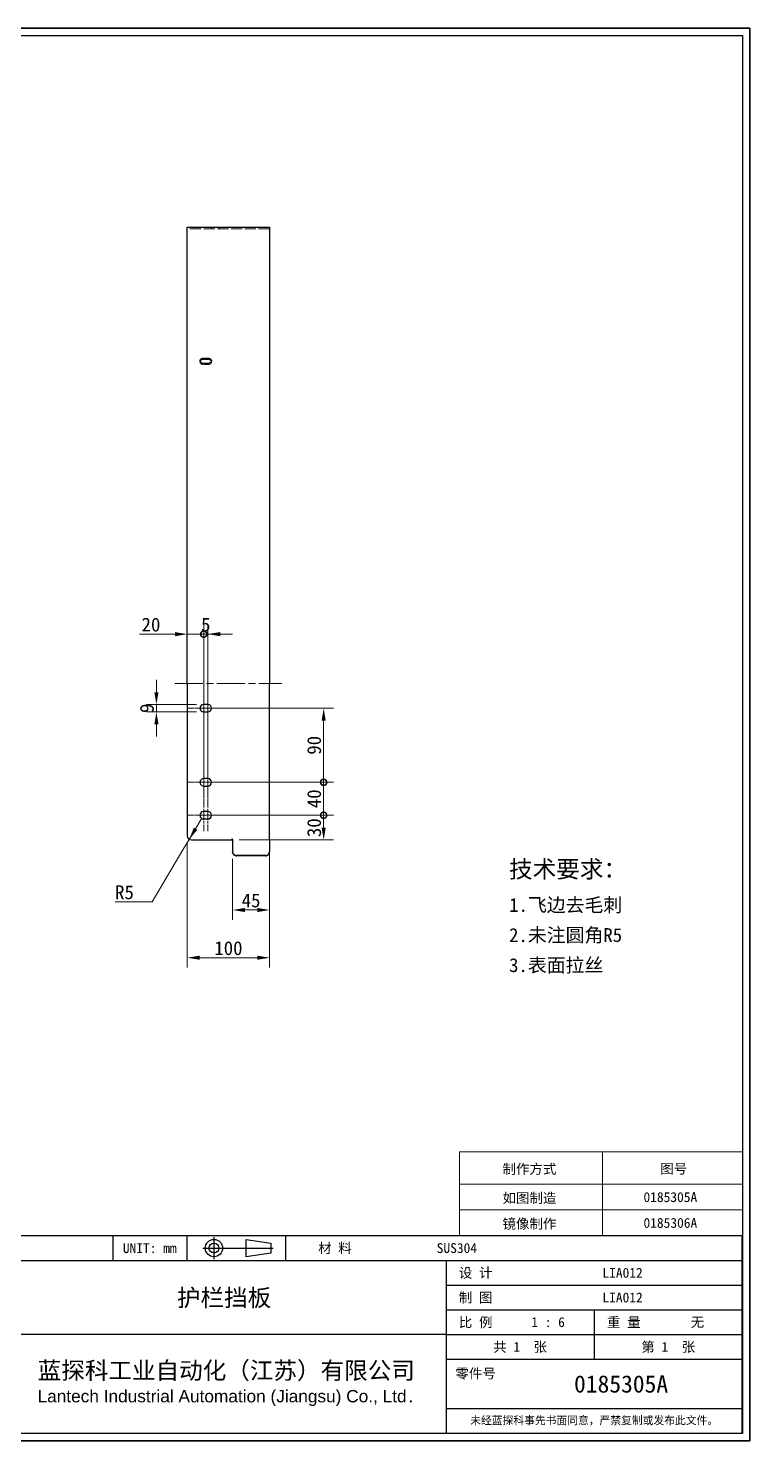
# Model space of a CAD drawing. Header units: millimetres. Extents: x 36 to 2487, y 33 to 1749.
# Drawn here: x 1610 to 2487, y 33 to 1749 of the extents above; entities that cross this region are included whole.
import ezdxf
from ezdxf.enums import TextEntityAlignment as Align

# ---------------------------------------------------------------- set-up
doc = ezdxf.new("R2010")
doc.units = ezdxf.units.MM
doc.header["$LTSCALE"] = 6
doc.linetypes.add('CHAIN', pattern=[0.3543, 0.2362, -0.0295, 0.0591, -0.0295])
doc.linetypes.add('DASHED', pattern=[0.2067, 0.1654, -0.0413])
for name, color, linetype, lineweight in [('1', 7, 'Continuous', 18), ('可见 (ISO)', 7, 'Continuous', 25), ('图框 (ISO)', 7, 'Continuous', 35), ('标题 (ISO)', 7, 'Continuous', 25)]:
    doc.layers.add(name, color=color, linetype=linetype, lineweight=lineweight)
for name, color, linetype, lineweight, true_color in [('中心标记 (ISO)', 1, 'CHAIN', 18, 0xff0000), ('中心线 (ISO)', 1, 'CHAIN', 18, 0xff0000), ('尺寸 (ISO)', 7, 'Continuous', 18, 0x008000), ('符号 (ISO)', 7, 'Continuous', 18, 0x008000), ('隐藏 (ISO)', 5, 'DASHED', 18, 0x0000ff)]:
    doc.layers.add(name, color=color, linetype=linetype, lineweight=lineweight, true_color=true_color)
doc.styles.add('文本样式164', font='SimSun.ttf')
doc.styles.add('文本样式165', font='SimSun.ttf')
doc.styles.add('文本样式74', font='SimSun.ttf')
doc.styles.add('最新国标', font='simfang.ttf')
doc.styles.add('注释文本 (ISO)', font='simfang.ttf')
doc.dimstyles.new('默认 (GB)', dxfattribs={"dimscale": 6, "dimtxt": 2.8, "dimasz": 2.5, "dimexe": 2, "dimexo": 1.5, "dimgap": 0.5, "dimtad": 1, "dimtoh": 1, "dimdsep": 46, "dimtxsty": '最新国标', "dimcen": 0.09, "dimdle": 10, "dimclrd": 256, "dimclre": 256, "dimclrt": 256, "dimaunit": 1, "dimadec": 3, "dimazin": 2, "dimtfac": 0.535714, "dimtdec": 3, "dimtmove": 0, "dimatfit": 3, "dimfxl": 0, "dimtolj": 1, "dimlwd": -1, "dimlwe": -1, "dimarcsym": 0})

# ---------------------------------------------------------------- blocks, each defined once
blk = doc.blocks.new('图框 最新国标')
at = {"layer": '图框 (ISO)'}
for p, q in [((6, 7), (6, 291.5)), ((6, 291.5), (414.5, 291.5)), ((414.5, 291.5), (414.5, 5.5)), ((6, 7), (6, 5.5)), ((6, 7), (6, 5.5)), ((414.5, 5.5), (6, 5.5))]:
    blk.add_line(p, q, dxfattribs=at)
at = {"layer": '图框 (ISO)', "color": 7, "linetype": 'Continuous', "lineweight": 25}
for p, q in [((18, 290), (413, 290)), ((18, 7), (18, 290)), ((18, 290), (413, 290)), ((53, 290), (53, 282)), ((413, 290), (413, 7)), ((413, 290), (413, 7)), ((53, 282), (18, 282)), ((413, 7), (6, 7)), ((413, 7), (18, 7))]:
    blk.add_line(p, q, dxfattribs=at)
at = {"layer": '图框 (ISO)', "style": '文本样式74'}
blk.add_attdef('零件代号_001', (42.7, 287.25), '', height=2.5, rotation=180, dxfattribs=at)
blk = doc.blocks.new('标题栏 最新国标')
at = {"layer": '标题 (ISO)'}
for p, q in [((381.98, -183.84), (196.98, -183.84)), ((196.98, -183.84), (196.98, -223.84)), ((254.48, -183.84), (254.48, -188.84)), ((269.48, -183.84), (269.48, -188.84)), ((281.48, -188.09), (281.48, -184.59)), ((281.48, -184.59), (286.48, -185.34)), ((286.48, -185.34), (286.48, -187.34)), ((289.48, -183.84), (289.48, -188.84)), ((381.98, -223.84), (381.98, -183.84)), ((383.48, -183.84), (383.48, -225.34)), ((286.48, -187.34), (281.48, -188.09)), ((196.98, -188.84), (381.98, -188.84)), ((232.98, -188.84), (232.98, -223.84)), ((321.98, -188.84), (321.98, -223.84)), ((321.98, -193.84), (381.98, -193.84)), ((321.98, -198.84), (381.98, -198.84)), ((351.98, -198.84), (351.98, -208.84)), ((321.98, -203.84), (232.98, -203.84)), ((321.98, -203.84), (381.98, -203.84)), ((321.98, -208.84), (381.98, -208.84)), ((321.98, -218.84), (381.98, -218.84)), ((196.98, -223.84), (381.98, -223.84)), ((383.48, -225.34), (196.98, -225.34))]:
    blk.add_line(p, q, dxfattribs=at)
at = {"layer": '标题 (ISO)', "linetype": 'CHAIN', "ltscale": 5.000333}
blk.add_line((274.98, -184.09), (274.98, -188.59), dxfattribs=at)
at = {"layer": '标题 (ISO)', "linetype": 'CHAIN', "ltscale": 15.834605}
blk.add_line((272.73, -186.34), (286.98, -186.34), dxfattribs=at)
at = {"layer": '标题 (ISO)'}
for radius in [1.75, 1]:
    blk.add_circle((274.98, -186.34), radius, dxfattribs=at)
at = {"layer": '1', "style": '文本样式164'}
for s, p in [('UNIT: mm', (261.98, -186.34)), ('材 料', (299.48, -186.34)), ('设 计', (327.98, -191.34)), ('制 图', (327.98, -196.34)), ('比 例', (327.98, -201.34)), ('重 量', (357.98, -201.34)), ('共 1  张', (336.98, -206.34)), ('第 1  张', (366.98, -206.34))]:
    blk.add_text(s, height=2, dxfattribs=at).set_placement(p, align=Align.MIDDLE_CENTER)
at = {"layer": '标题 (ISO)', "style": '注释文本 (ISO)'}
for s, insert, char_height, attachment_point, line_spacing_factor in [('\\fSimSun|b0|i0;{\\H1.3000;      未注公差角度及线性公差使用m\\P}\\fSimSun|b0|i0;{\\H1.3000;（GB/T1804-2000），未注形位公差使\\P}\\fSimSun|b0|i0;{\\H1.3000;用K级（GB/T 1184-1996）。\\P}\\fSimSun|b0|i0;{\\H1.3000;—————————————————\\P}\\fSimSun|b0|i0;{\\H1.3000;             6以下    ±0.05 mm\\P}\\fSimSun|b0|i0;{\\H1.3000;     6 ～   30以下    ±0.10 mm\\P}\\fSimSun|b0|i0;{\\H1.3000;    30 ～  120以下    ±0.15 mm\\P}\\fSimSun|b0|i0;{\\H1.3000;   120 ～  400以下    ±0.20 mm\\P}\\fSimSun|b0|i0;{\\H1.3000;   400 ～ 1000以下    ±0.30 mm\\P}\\fSimSun|b0|i0;{\\H1.3000;  1000 ～ 2000以下    ±0.50 mm\\P}\\fSimSun|b0|i0;{\\H1.3000;          2000以上    ±0.80 mm\\P}\\fSimSun|b0|i0;{\\H1.3000;\\P}\\fSimSun|b0|i0;{\\H1.3000;           300以下    ±30′\\P}\\fSimSun|b0|i0;{\\H1.3000;   300 ～ 1000以下    ±15′\\P}\\fSimSun|b0|i0;{\\H1.3000;          1000以上    ±5′}', (198.48, -206.63), 1.3, 4, 1.023913), ('{\\fMicrosoft YaHei|b0|i0|c134|p34;\\H1.75x;蓝探科工业自动化（江苏）有限公司\\P\\fArial|b0|i0|c0|p34;\\H0.71429x;Lantech Industrial Automation (Jiangsu) Co., Ltd\\fFangSong|b0|i0|c134|p49;.\\H1.15195x; }', (277.48, -213.84), 2, 5, 0.978695)]:
    blk.add_mtext(s, dxfattribs=dict(at, insert=insert, char_height=char_height, attachment_point=attachment_point, line_spacing_factor=line_spacing_factor))
at = {"layer": '标题 (ISO)', "attachment_point": 5, "style": '注释文本 (ISO)'}
for s, insert, char_height in [('\\fFangSong|b0|i0;零件号', (327.98, -211.84), 2), ('\\fSimSun|b0|i0;{\\H1.6000;未经蓝探科事先书面同意，严禁复制或发布此文件。}', (351.98, -221.34), 1.6)]:
    blk.add_mtext(s, dxfattribs=dict(at, insert=insert, char_height=char_height))
at = {"layer": '标题 (ISO)'}
for tag, p, height, style in [('材料_001', (320.09, -187.33), 2, '注释文本 (ISO)'), ('设计人_001', (353.65, -192.33), 2, '注释文本 (ISO)'), ('库存编号_001', (267.48, -198.12), 3.5, '文本样式165'), ('设计人_001', (353.65, -197.33), 2, '注释文本 (ISO)'), ('视图比例_001', (339.25, -202.33), 2, '注释文本 (ISO)'), ('质量\\P3;_001', (371.53, -202.3), 2, '注释文本 (ISO)'), ('零件代号_001', (347.9, -215.59), 3.5, '文本样式165')]:
    blk.add_attdef(tag, p, '', height=height, dxfattribs=dict(at, style=style))
blk = doc.blocks.new('_DotSmall')
at = {"color": 0, "linetype": 'ByBlock', "const_width": 0.5}
blk.add_lwpolyline([(-0.0625, 0, 1), (0.0625, 0, 1)], format="xyb", close=True, dxfattribs=at)
blk = doc.blocks.new('*D20')
at = {"layer": 'Defpoints', "color": 0, "transparency": 16777216}
for p in [(1838.6, 792.9), (1969.3, 792.9), (1857.6, 762.9)]:
    blk.add_point(p, dxfattribs=at)
at = {"layer": '尺寸 (ISO)', "color": 116, "true_color": 0x00803f, "transparency": 16777216}
for p, q in [((1847.6, 792.9), (1981.3, 792.9)), ((1969.3, 777.9), (1969.3, 792.9)), ((1866.6, 762.9), (1981.3, 762.9))]:
    blk.add_line(p, q, dxfattribs=at)
blk.add_solid([(1966.8, 777.9), (1971.8, 777.9), (1969.3, 762.9)], dxfattribs=at)
at = {"layer": '尺寸 (ISO)', "color": 116, "true_color": 0x00803f, "transparency": 16777216, "xscale": 15, "yscale": 15, "zscale": 15, "rotation": 90}
blk.add_blockref('_DotSmall', (1969.3, 792.9), dxfattribs=at)
at = {"layer": '尺寸 (ISO)', "transparency": 16777216, "insert": (1957.8, 777.8), "char_height": 16.8, "attachment_point": 5, "rotation": 90, "style": '最新国标'}
blk.add_mtext('\\A1;30', dxfattribs=at)
blk = doc.blocks.new('*D21')
at = {"layer": 'Defpoints', "color": 0, "transparency": 16777216}
for p in [(1838.6, 922.9), (1969.3, 922.9), (1838.6, 832.9)]:
    blk.add_point(p, dxfattribs=at)
at = {"layer": '尺寸 (ISO)', "color": 116, "true_color": 0x00803f, "transparency": 16777216}
for p, q in [((1847.6, 922.9), (1981.3, 922.9)), ((1969.3, 832.9), (1969.3, 907.9)), ((1847.6, 832.9), (1981.3, 832.9))]:
    blk.add_line(p, q, dxfattribs=at)
blk.add_solid([(1966.8, 907.9), (1971.8, 907.9), (1969.3, 922.9)], dxfattribs=at)
at = {"layer": '尺寸 (ISO)', "color": 116, "true_color": 0x00803f, "transparency": 16777216, "xscale": 15, "yscale": 15, "zscale": 15, "rotation": 270}
blk.add_blockref('_DotSmall', (1969.3, 832.9), dxfattribs=at)
at = {"layer": '尺寸 (ISO)', "transparency": 16777216, "insert": (1957.8, 877.9), "char_height": 16.8, "attachment_point": 5, "rotation": 90, "style": '最新国标'}
blk.add_mtext('\\A1;90', dxfattribs=at)
blk = doc.blocks.new('*D22')
at = {"layer": 'Defpoints', "color": 0, "transparency": 16777216}
for p in [(1838.6, 832.9), (1969.3, 832.9), (1838.6, 792.9)]:
    blk.add_point(p, dxfattribs=at)
at = {"layer": '尺寸 (ISO)', "color": 116, "true_color": 0x00803f, "transparency": 16777216}
for p, q in [((1847.6, 832.9), (1981.3, 832.9)), ((1969.3, 792.9), (1969.3, 832.9)), ((1847.6, 792.9), (1981.3, 792.9))]:
    blk.add_line(p, q, dxfattribs=at)
at = {"layer": '尺寸 (ISO)', "color": 116, "true_color": 0x00803f, "transparency": 16777216, "xscale": 15, "yscale": 15, "zscale": 15}
for p, rotation in [((1969.3, 832.9), 270), ((1969.3, 792.9), 90)]:
    blk.add_blockref('_DotSmall', p, dxfattribs=dict(at, rotation=rotation))
at = {"layer": '尺寸 (ISO)', "transparency": 16777216, "insert": (1957.8, 812.9), "char_height": 16.8, "attachment_point": 5, "rotation": 90, "style": '最新国标'}
blk.add_mtext('\\A1;40', dxfattribs=at)
blk = doc.blocks.new('*D23')
at = {"layer": 'Defpoints', "color": 0, "transparency": 16777216}
for p in [(1823.6, 1012.9), (1803.6, 952.9), (1823.6, 812.4)]:
    blk.add_point(p, dxfattribs=at)
at = {"layer": '尺寸 (ISO)', "color": 116, "true_color": 0x00803f, "transparency": 16777216}
for p, q in [((1788.6, 1012.9), (1745.5, 1012.9)), ((1803.6, 961.9), (1803.6, 1024.9)), ((1823.6, 1012.9), (1803.6, 1012.9)), ((1823.6, 821.4), (1823.6, 1024.9)), ((1823.6, 1012.9), (1853.6, 1012.9))]:
    blk.add_line(p, q, dxfattribs=at)
blk.add_solid([(1788.6, 1015.4), (1788.6, 1010.4), (1803.6, 1012.9)], dxfattribs=at)
at = {"layer": '尺寸 (ISO)', "color": 116, "true_color": 0x00803f, "transparency": 16777216, "xscale": 15, "yscale": 15, "zscale": 15, "rotation": 180}
blk.add_blockref('_DotSmall', (1823.6, 1012.9), dxfattribs=at)
at = {"layer": '尺寸 (ISO)', "transparency": 16777216, "insert": (1759.5, 1024.4), "char_height": 16.8, "attachment_point": 5, "style": '最新国标'}
blk.add_mtext('\\A1;20', dxfattribs=at)
blk = doc.blocks.new('*D24')
at = {"layer": 'Defpoints', "color": 0, "transparency": 16777216}
for p in [(1828.6, 1012.9), (1823.6, 812.4), (1828.6, 812.4)]:
    blk.add_point(p, dxfattribs=at)
at = {"layer": '尺寸 (ISO)', "color": 116, "true_color": 0x00803f, "transparency": 16777216}
for p, q in [((1823.6, 1012.9), (1808.6, 1012.9)), ((1823.6, 821.4), (1823.6, 1024.9)), ((1823.6, 1012.9), (1828.6, 1012.9)), ((1828.6, 821.4), (1828.6, 1024.9)), ((1843.6, 1012.9), (1858.6, 1012.9))]:
    blk.add_line(p, q, dxfattribs=at)
blk.add_solid([(1843.6, 1015.4), (1843.6, 1010.4), (1828.6, 1012.9)], dxfattribs=at)
at = {"layer": '尺寸 (ISO)', "color": 116, "true_color": 0x00803f, "transparency": 16777216, "xscale": 15, "yscale": 15, "zscale": 15}
blk.add_blockref('_DotSmall', (1823.6, 1012.9), dxfattribs=at)
at = {"layer": '尺寸 (ISO)', "transparency": 16777216, "insert": (1826.1, 1024.4), "char_height": 16.8, "attachment_point": 5, "style": '最新国标'}
blk.add_mtext('\\A1;5', dxfattribs=at)
blk = doc.blocks.new('*D25')
at = {"layer": 'Defpoints', "color": 0, "transparency": 16777216}
for p in [(1823.6, 927.4), (1766.1, 918.4), (1823.6, 918.4)]:
    blk.add_point(p, dxfattribs=at)
at = {"layer": '尺寸 (ISO)', "color": 116, "true_color": 0x00803f, "transparency": 16777216}
for p, q in [((1766.1, 942.4), (1766.1, 957.4)), ((1814.6, 927.4), (1754.1, 927.4)), ((1766.1, 927.4), (1766.1, 918.4)), ((1814.6, 918.4), (1754.1, 918.4)), ((1766.1, 903.4), (1766.1, 888.4))]:
    blk.add_line(p, q, dxfattribs=at)
for points in [[(1763.6, 942.4), (1768.6, 942.4), (1766.1, 927.4)], [(1763.6, 903.4), (1768.6, 903.4), (1766.1, 918.4)]]:
    blk.add_solid(points, dxfattribs=at)
at = {"layer": '尺寸 (ISO)', "transparency": 16777216, "insert": (1754.6, 922.9), "char_height": 16.8, "attachment_point": 5, "rotation": 90, "style": '最新国标'}
blk.add_mtext('\\A1;9', dxfattribs=at)
blk = doc.blocks.new('*D26')
at = {"layer": 'Defpoints', "color": 0, "transparency": 16777216}
for p in [(1903.6, 763.4), (1858.6, 748.9), (1903.6, 677.8)]:
    blk.add_point(p, dxfattribs=at)
at = {"layer": '尺寸 (ISO)', "color": 116, "true_color": 0x00803f, "transparency": 16777216}
for p, q in [((1858.6, 739.9), (1858.6, 665.8)), ((1903.6, 754.4), (1903.6, 665.8)), ((1873.6, 677.8), (1888.6, 677.8))]:
    blk.add_line(p, q, dxfattribs=at)
for points in [[(1873.6, 680.3), (1873.6, 675.3), (1858.6, 677.8)], [(1888.6, 680.3), (1888.6, 675.3), (1903.6, 677.8)]]:
    blk.add_solid(points, dxfattribs=at)
at = {"layer": '尺寸 (ISO)', "transparency": 16777216, "insert": (1881.1, 689.3), "char_height": 16.8, "attachment_point": 5, "style": '最新国标'}
blk.add_mtext('\\A1;45', dxfattribs=at)
blk = doc.blocks.new('*D27')
at = {"layer": 'Defpoints', "color": 0, "transparency": 16777216}
for p in [(1803.6, 767.9), (1903.6, 763.4), (1903.6, 619.8)]:
    blk.add_point(p, dxfattribs=at)
at = {"layer": '尺寸 (ISO)', "color": 116, "true_color": 0x00803f, "transparency": 16777216}
for p, q in [((1803.6, 758.9), (1803.6, 607.8)), ((1903.6, 754.4), (1903.6, 607.8)), ((1818.6, 619.8), (1888.6, 619.8))]:
    blk.add_line(p, q, dxfattribs=at)
for points in [[(1818.6, 622.3), (1818.6, 617.3), (1803.6, 619.8)], [(1888.6, 622.3), (1888.6, 617.3), (1903.6, 619.8)]]:
    blk.add_solid(points, dxfattribs=at)
at = {"layer": '尺寸 (ISO)', "transparency": 16777216, "insert": (1853.6, 631.3), "char_height": 16.8, "attachment_point": 5, "style": '最新国标'}
blk.add_mtext('\\A1;100', dxfattribs=at)
blk = doc.blocks.new('*D28')
at = {"layer": 'Defpoints', "color": 0, "transparency": 16777216}
for p in [(1806, 763.6), (1808.6, 767.9)]:
    blk.add_point(p, dxfattribs=at)
at = {"layer": '尺寸 (ISO)', "color": 116, "true_color": 0x00803f, "transparency": 16777216}
for p, q in [((1813.7, 776.5), (1821.3, 789.4)), ((1806, 763.6), (1798.3, 750.7)), ((1808.6, 767.9), (1806, 763.6)), ((1760.8, 687.7), (1798.3, 750.7)), ((1716.1, 687.7), (1760.8, 687.7))]:
    blk.add_line(p, q, dxfattribs=at)
blk.add_solid([(1811.5, 777.8), (1815.8, 775.2), (1806, 763.6)], dxfattribs=at)
at = {"layer": '尺寸 (ISO)', "transparency": 16777216, "insert": (1727.3, 699.2), "char_height": 16.8, "attachment_point": 5, "style": '最新国标'}
blk.add_mtext('\\A1;R5', dxfattribs=at)
blk = doc.blocks.new('表格1')
at = {"layer": '符号 (ISO)'}
for p, q in [((355.72, 63.99), (413, 63.99)), ((355.72, 63.99), (355.72, 57.45)), ((384.65, 63.99), (384.65, 57.45)), ((413, 63.99), (413, 57.45)), ((355.72, 57.45), (413, 57.45)), ((355.72, 57.45), (355.72, 47)), ((384.65, 57.45), (384.65, 47)), ((413, 57.45), (413, 47)), ((355.72, 52.23), (413, 52.23)), ((355.72, 47), (413, 47))]:
    blk.add_line(p, q, dxfattribs=at)
at = {"layer": '符号 (ISO)', "char_height": 2, "attachment_point": 7, "style": '注释文本 (ISO)'}
for s, insert in [('制作方式', (364.43, 59.31)), ('图号', (396.37, 59.37)), ('如图制造', (364.44, 53.44)), ('0185305A', (392.98, 53.8)), ('镜像制作', (364.43, 48.2)), ('0185306A', (392.98, 48.58))]:
    blk.add_mtext(s, dxfattribs=dict(at, insert=insert))

msp = doc.modelspace()

# ---------------------------------------------------------------- linework, layer by layer
at = {"layer": '中心标记 (ISO)', "ltscale": 7.222748}
for p, q in [((1823.56, 942.39), (1823.56, 903.39)), ((1828.56, 942.39), (1828.56, 903.39)), ((1823.56, 852.39), (1823.56, 813.39)), ((1828.56, 852.39), (1828.56, 813.39)), ((1823.56, 812.39), (1823.56, 773.39)), ((1828.56, 812.39), (1828.56, 773.39))]:
    msp.add_line(p, q, dxfattribs=at)
at = {"layer": '中心标记 (ISO)', "ltscale": 6.389343}
for p, q in [((1838.56, 922.89), (1804.06, 922.89)), ((1848.06, 922.89), (1813.56, 922.89)), ((1838.56, 832.89), (1804.06, 832.89)), ((1848.06, 832.89), (1813.56, 832.89)), ((1838.56, 792.89), (1804.06, 792.89)), ((1848.06, 792.89), (1813.56, 792.89))]:
    msp.add_line(p, q, dxfattribs=at)
at = {"layer": '中心线 (ISO)', "ltscale": 23.990969}
msp.add_line((1788.56, 952.89), (1918.56, 952.89), dxfattribs=at)
at = {"layer": '可见 (ISO)'}
for p, q in [((1803.56, 1507.39), (1903.56, 1507.39)), ((1803.56, 952.89), (1803.56, 1507.39)), ((1903.56, 1507.39), (1903.56, 952.89)), ((1823.56, 1348.15), (1828.56, 1348.15)), ((1828.56, 1346.735), (1823.56, 1346.735)), ((1828.56, 1341.786), (1823.56, 1341.786)), ((1803.56, 952.89), (1803.56, 767.89)), ((1903.56, 763.417), (1903.56, 952.89)), ((1828.56, 927.39), (1823.56, 927.39)), ((1823.56, 918.39), (1828.56, 918.39)), ((1828.56, 837.39), (1823.56, 837.39)), ((1823.56, 828.39), (1828.56, 828.39)), ((1828.56, 797.39), (1823.56, 797.39)), ((1823.56, 788.39), (1828.56, 788.39)), ((1808.56, 762.89), (1857.56, 762.89)), ((1857.56, 763.89), (1857.56, 762.89)), ((1858.56, 763.89), (1857.56, 763.89)), ((1858.56, 763.417), (1858.56, 763.89)), ((1858.56, 763.417), (1858.56, 762.899)), ((1858.56, 762.899), (1858.56, 748.919)), ((1903.56, 763.417), (1903.56, 762.899)), ((1903.56, 762.899), (1903.56, 748.919)), ((1858.56, 748.401), (1858.56, 748.919)), ((1898.56, 744.089), (1863.56, 744.089)), ((1898.56, 743.571), (1863.56, 743.571)), ((1903.56, 748.919), (1903.56, 748.401))]:
    msp.add_line(p, q, dxfattribs=at)
for centre, radius, start, end in [((1823.56, 922.89), 4.5, 90, 270), ((1828.56, 922.89), 4.5, 270, 90), ((1823.56, 832.89), 4.5, 90, 270), ((1828.56, 832.89), 4.5, 270, 90), ((1823.56, 792.89), 4.5, 90, 270), ((1828.56, 792.89), 4.5, 270, 90), ((1808.56, 767.89), 5, 180, 270)]:
    msp.add_arc(centre, radius, start, end, dxfattribs=at)
for centre, major_axis, start_param, end_param in [((1863.56, 748.919), (-5, 0), 0, 1.57079633), ((1863.56, 748.401), (-5, 0), 0, 1.57079633), ((1898.56, 748.919), (5, 0), 4.71238898, 6.28318531), ((1898.56, 748.401), (5, 0), 4.71238898, 6.28318531)]:
    msp.add_ellipse(centre, major_axis=major_axis, ratio=0.96592583, start_param=start_param, end_param=end_param, dxfattribs=at)
for points, knots in [([(1819.06, 1344.981), (1819.06, 1345.38), (1819.173, 1345.806), (1819.632, 1346.587), (1819.978, 1346.943), (1820.777, 1347.505), (1821.283, 1347.748), (1822.392, 1348.071), (1822.995, 1348.15), (1823.56, 1348.15)], [-0.678039247, -0.678039247, -0.678039247, -0.678039247, -0.508529435, -0.508529435, -0.339019623, -0.339019623, -0.169509812, -0.169509812, 0, 0, 0, 0]), ([(1823.56, 1341.786), (1822.995, 1341.786), (1822.392, 1341.866), (1821.283, 1342.193), (1820.777, 1342.44), (1819.978, 1343.008), (1819.632, 1343.368), (1819.173, 1344.154), (1819.06, 1344.581), (1819.06, 1344.981)], [-1.356078494, -1.356078494, -1.356078494, -1.356078494, -1.186568682, -1.186568682, -1.01705887, -1.01705887, -0.847549058, -0.847549058, -0.678039247, -0.678039247, -0.678039247, -0.678039247]), ([(1823.56, 1346.735), (1822.995, 1346.735), (1822.392, 1346.656), (1821.283, 1346.334), (1820.777, 1346.091), (1819.978, 1345.529), (1819.632, 1345.173), (1819.305, 1344.617), (1819.229, 1344.446), (1819.173, 1344.273)], [0, 0, 0, 0, 0.169509817, 0.169509817, 0.339019635, 0.339019635, 0.508529452, 0.508529452, 0.580175524, 0.580175524, 0.580175524, 0.580175524]), ([(1828.56, 1348.15), (1829.125, 1348.15), (1829.728, 1348.071), (1830.836, 1347.748), (1831.342, 1347.505), (1832.141, 1346.943), (1832.488, 1346.587), (1832.947, 1345.806), (1833.06, 1345.38), (1833.06, 1344.981)], [0, 0, 0, 0, 0.169509812, 0.169509812, 0.339019623, 0.339019623, 0.508529435, 0.508529435, 0.678039247, 0.678039247, 0.678039247, 0.678039247]), ([(1832.946, 1344.273), (1832.891, 1344.446), (1832.814, 1344.617), (1832.488, 1345.173), (1832.141, 1345.529), (1831.342, 1346.091), (1830.836, 1346.334), (1829.728, 1346.656), (1829.125, 1346.735), (1828.56, 1346.735)], [-0.580175524, -0.580175524, -0.580175524, -0.580175524, -0.508529452, -0.508529452, -0.339019635, -0.339019635, -0.169509817, -0.169509817, 0, 0, 0, 0]), ([(1833.06, 1344.981), (1833.06, 1344.581), (1832.947, 1344.154), (1832.488, 1343.368), (1832.141, 1343.008), (1831.342, 1342.44), (1830.836, 1342.193), (1829.728, 1341.866), (1829.125, 1341.786), (1828.56, 1341.786)], [0.678039247, 0.678039247, 0.678039247, 0.678039247, 0.847549058, 0.847549058, 1.01705887, 1.01705887, 1.186568682, 1.186568682, 1.356078494, 1.356078494, 1.356078494, 1.356078494])]:
    msp.add_open_spline(points, degree=3, knots=knots, dxfattribs=at)
at = {"layer": '隐藏 (ISO)', "ltscale": 13.438693}
msp.add_line((1903.56, 1505.39), (1803.56, 1505.39), dxfattribs=at)
at = {"layer": '隐藏 (ISO)', "ltscale": 0.634799}
for p, q in [((1819.06, 1505.39), (1819.06, 1507.39)), ((1833.06, 1505.39), (1833.06, 1507.39)), ((1842.56, 1507.39), (1842.56, 1505.39)), ((1819.06, 1344.981), (1819.06, 1343.566)), ((1833.06, 1344.981), (1833.06, 1343.566))]:
    msp.add_line(p, q, dxfattribs=at)
at = {"layer": '隐藏 (ISO)', "ltscale": 1.587147}
msp.add_line((1823.56, 1340.372), (1828.56, 1340.372), dxfattribs=at)
at = {"layer": '隐藏 (ISO)', "ltscale": 2.563578}
for points, knots in [([(1819.173, 1344.273), (1819.097, 1344.036), (1819.06, 1343.797), (1819.06, 1343.167), (1819.173, 1342.74), (1819.632, 1341.954), (1819.978, 1341.594), (1820.777, 1341.026), (1821.283, 1340.779), (1822.392, 1340.452), (1822.995, 1340.372), (1823.56, 1340.372)], [0.580175524, 0.580175524, 0.580175524, 0.580175524, 0.67803927, 0.67803927, 0.847549087, 0.847549087, 1.017058905, 1.017058905, 1.186568722, 1.186568722, 1.35607854, 1.35607854, 1.35607854, 1.35607854]), ([(1828.56, 1340.372), (1829.125, 1340.372), (1829.728, 1340.452), (1830.836, 1340.779), (1831.342, 1341.026), (1832.141, 1341.594), (1832.488, 1341.954), (1832.947, 1342.74), (1833.06, 1343.167), (1833.06, 1343.797), (1833.022, 1344.036), (1832.946, 1344.273)], [-1.35607854, -1.35607854, -1.35607854, -1.35607854, -1.186568722, -1.186568722, -1.017058905, -1.017058905, -0.847549087, -0.847549087, -0.67803927, -0.67803927, -0.580175524, -0.580175524, -0.580175524, -0.580175524])]:
    msp.add_open_spline(points, degree=3, knots=knots, dxfattribs=at)

# ---------------------------------------------------------------- block references
at = {"xscale": 6, "yscale": 6, "zscale": 6}
msp.add_blockref('图框 最新国标', (0, 0), dxfattribs=at).add_auto_attribs({'零件代号_001': '0185305A'})
msp.add_blockref('表格1', (0, 0), dxfattribs=at)
ref = msp.add_blockref('标题栏 最新国标', (186.105, 1385.066), dxfattribs=dict(xscale=6, yscale=6, zscale=6))
ref.add_attrib('零件代号_001', '0185305A', (2273.522, 91.5), dxfattribs={"layer": '标题 (ISO)', "height": 21, "style": '文本样式165'})
ref.add_attrib('库存编号_001', '护栏挡板', (1790.992, 196.324), dxfattribs={"layer": '标题 (ISO)', "height": 21, "style": '文本样式165'})
ref.add_attrib('质量\\P3;_001', '无', (2415.257, 171.24), dxfattribs={"layer": '标题 (ISO)', "height": 12, "style": '注释文本 (ISO)'})
ref.add_attrib('视图比例_001', '1 : 6', (2221.577, 171.103), dxfattribs={"layer": '标题 (ISO)', "height": 12, "style": '注释文本 (ISO)'})
ref.add_attrib('设计人_001', 'LIA012', (2308.011, 231.069), dxfattribs={"layer": '标题 (ISO)', "height": 12, "style": '注释文本 (ISO)'})
ref.add_attrib('设计人_001', 'LIA012', (2308.011, 201.069), dxfattribs={"layer": '标题 (ISO)', "height": 12, "style": '注释文本 (ISO)'})
ref.add_attrib('材料_001', 'SUS304', (2106.669, 261.069), dxfattribs={"layer": '标题 (ISO)', "height": 12, "style": '注释文本 (ISO)'})

# ---------------------------------------------------------------- texts
at = {"layer": '符号 (ISO)', "insert": (2194.574, 669.293), "char_height": 12, "width": 157.19298, "attachment_point": 4, "line_spacing_factor": 1.305367, "style": '注释文本 (ISO)'}
msp.add_mtext('{\\H1.75x;技术要求：\\H0.8x;\\P1.飞边去毛刺\\P2.未注圆角R5\\P3.表面拉丝}', dxfattribs=at)

# ---------------------------------------------------------------- dimensions: what is measured, and where the dimension line sits
at = {"layer": '尺寸 (ISO)', "color": 116, "true_color": 0x00803f}
for base, p1, p2, angle, override, picture, middle in [((1823.56, 1012.89), (1803.56, 952.89), (1823.56, 812.39), 180, {"dimgap": 0.5, "dimtoh": 0, "dimdec": 2, "dimblk2": 'DotSmall', "dimsah": 1, "dimdle": 0, "dimtol": 0, "dimlim": 0, "dimtp": 0, "dimtm": 0, "dimtdec": 3, "dimtofl": 1, "dimatfit": 1}, '*D23', (1759.52, 1012.89)), ((1828.56, 1012.89), (1823.56, 812.39), (1828.56, 812.39), 180, {"dimgap": 0.5, "dimtoh": 0, "dimdec": 2, "dimblk1": 'DotSmall', "dimsah": 1, "dimdle": 0, "dimtol": 0, "dimlim": 0, "dimtp": 0, "dimtm": 0, "dimtdec": 3, "dimtofl": 1, "dimatfit": 1}, '*D24', (1826.06, 1012.89)), ((1766.06, 918.39), (1823.56, 927.39), (1823.56, 918.39), 90, {"dimgap": 0.5, "dimtoh": 0, "dimdec": 2, "dimtol": 0, "dimlim": 0, "dimtp": 0, "dimtm": 0, "dimtdec": 3, "dimtofl": 1, "dimatfit": 1}, '*D25', (1766.06, 922.89)), ((1969.331, 922.89), (1838.56, 832.89), (1838.56, 922.89), 90, {"dimgap": 0.5, "dimtoh": 0, "dimdec": 2, "dimblk1": 'DotSmall', "dimsah": 1, "dimdle": 0, "dimtol": 0, "dimlim": 0, "dimtp": 0, "dimtm": 0, "dimtdec": 3, "dimtofl": 0, "dimatfit": 1}, '*D21', (1969.331, 877.95)), ((1969.331, 832.89), (1838.56, 792.89), (1838.56, 832.89), 90, {"dimgap": 0.5, "dimtoh": 0, "dimdec": 2, "dimblk1": 'DotSmall', "dimblk2": 'DotSmall', "dimsah": 1, "dimdle": 0, "dimtol": 0, "dimlim": 0, "dimtp": 0, "dimtm": 0, "dimtdec": 3, "dimtofl": 0}, '*D22', (1969.331, 812.95)), ((1969.331, 792.89), (1857.56, 762.89), (1838.56, 792.89), 90, {"dimgap": 0.5, "dimtoh": 0, "dimdec": 2, "dimblk2": 'DotSmall', "dimsah": 1, "dimdle": 0, "dimtol": 0, "dimlim": 0, "dimtp": 0, "dimtm": 0, "dimtdec": 3, "dimtofl": 1, "dimatfit": 1}, '*D20', (1969.331, 777.83)), ((1903.56, 619.786), (1803.56, 767.89), (1903.56, 763.417), 180, {"dimgap": 0.5, "dimtoh": 0, "dimdec": 2, "dimtol": 0, "dimlim": 0, "dimtp": 0, "dimtm": 0, "dimtdec": 3, "dimtofl": 0, "dimatfit": 1}, '*D27', (1853.56, 619.786))]:
    dim = msp.add_linear_dim(base=base, p1=p1, p2=p2, angle=angle, dimstyle='默认 (GB)', override=override, dxfattribs=at)
    dim.commit()
    dim.dimension.update_dxf_attribs({"geometry": picture, "text_midpoint": middle, "dimtype": 160})
dim = msp.add_radius_dim(center=(1808.56, 767.89), mpoint=(1806.002, 763.594), dimstyle='默认 (GB)', override={"dimgap": 0.5, "dimtih": 1, "dimdec": 2, "dimlfac": 1, "dimcen": 0, "dimtol": 0, "dimlim": 0, "dimtp": 0, "dimtm": 0, "dimtdec": 3}, dxfattribs=at)
dim.commit()
dim.dimension.update_dxf_attribs({"geometry": '*D28', "text_midpoint": (1727.261, 687.729), "dimtype": 164})
dim = msp.add_linear_dim(base=(1903.56, 677.831), p1=(1858.56, 748.919), p2=(1903.56, 763.417), dimstyle='默认 (GB)', override={"dimgap": 0.5, "dimtoh": 0, "dimdec": 2, "dimtol": 0, "dimlim": 0, "dimtp": 0, "dimtm": 0, "dimtdec": 3, "dimtofl": 0, "dimatfit": 1}, dxfattribs=at)
dim.commit()
dim.dimension.update_dxf_attribs({"geometry": '*D26', "text_midpoint": (1881.06, 677.831), "dimtype": 160})

doc.saveas('drawing.dxf')
